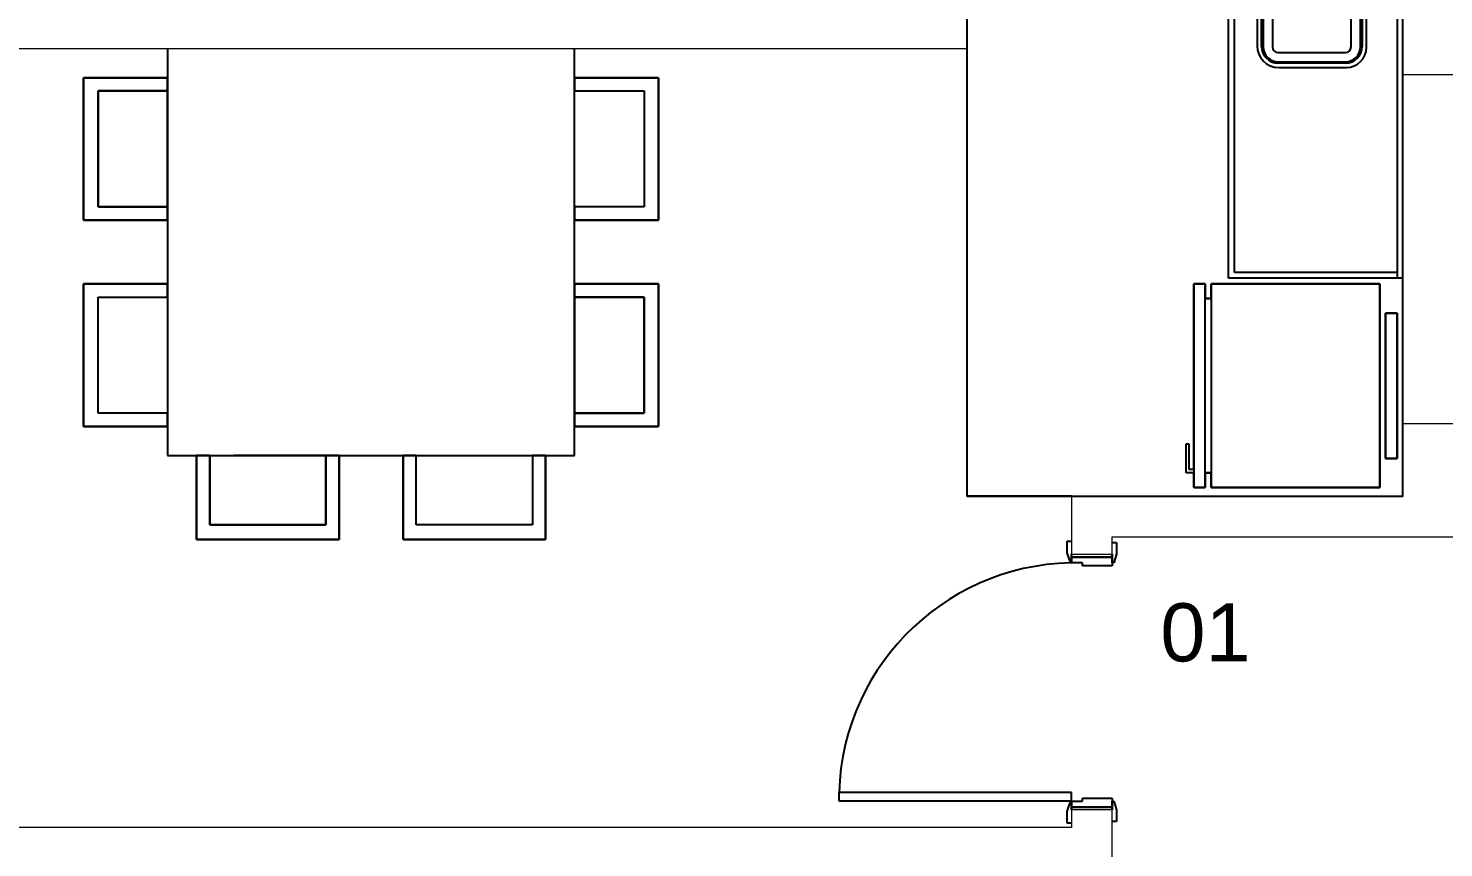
# Model space of a CAD drawing. Header units: centimetres. Extents: x -10.6 to 24.4, y 0 to 16.9.
# Drawn here: x 5.491 to 10.36, y 8.37 to 11.19 of the extents above; entities that cross this region are included whole.
import ezdxf

# ---------------------------------------------------------------- set-up
doc = ezdxf.new("R2010")
doc.units = ezdxf.units.CM
doc.layers.add('LANG-PAREDE', color=3, linetype='Continuous')
doc.styles.add('Arial_2', font='arial.ttf', dxfattribs={"height": 20})

msp = doc.modelspace()

# ---------------------------------------------------------------- linework, layer by layer
at = {"lineweight": 20}
for p, q in [((8.72, 11.12), (8.72, 14.73)), ((10.22, 14.03), (10.22, 9.58)), ((5.46, 11.12), (8.72, 11.12)), ((10.22, 11.03), (10.22, 9.83)), ((10.42, 11.03), (10.22, 11.03)), ((10.22, 9.83), (10.42, 9.83)), ((10.22, 9.58), (9.08, 9.58)), ((9.08, 9.58), (9.08, 9.38)), ((9.22, 9.44), (10.43, 9.44)), ((9.22, 9.38), (9.22, 9.44)), ((9.08, 9.38), (9.22, 9.38)), ((9.08, 8.5), (9.08, 8.44)), ((9.22, 8.5), (9.08, 8.5)), ((9.22, 8.24), (9.22, 8.5)), ((9.08, 8.44), (2.34, 8.44))]:
    msp.add_line(p, q, dxfattribs=at)
for p, q in [((9.62, 10.33), (9.62, 12.38)), ((10.2, 12.38), (10.2, 10.33)), ((9.64, 10.35), (9.64, 12.36)), ((9.7182, 11.5837), (9.7182, 11.1295)), ((9.7332, 11.1272), (9.7332, 11.5829)), ((9.7393, 11.5829), (9.7393, 11.1258)), ((9.7713, 11.5829), (9.7713, 11.1258)), ((10.0414, 11.1258), (10.0414, 11.3457)), ((10.0734, 11.1258), (10.0734, 11.3456)), ((10.0795, 11.3455), (10.0795, 11.1272)), ((10.0945, 11.1245), (10.0945, 11.3456)), ((5.97, 11.12), (5.97, 11.02)), ((7.37, 11.02), (7.37, 11.12)), ((8.72, 11.12), (8.72, 9.58)), ((9.7903, 11.1068), (10.0224, 11.1068)), ((9.7903, 11.0748), (10.0224, 11.0748)), ((10.0224, 11.07), (9.7903, 11.07)), ((9.7926, 11.055), (10.0251, 11.055)), ((5.6808, 11.02), (5.97, 11.02)), ((5.6808, 10.53), (5.6808, 11.02)), ((5.97, 11.02), (5.6808, 11.02)), ((5.6808, 11.02), (5.6808, 10.53)), ((5.97, 11.02), (5.6808, 11.02)), ((5.6808, 11.02), (5.6808, 10.53)), ((5.6808, 11.01), (5.6808, 10.53)), ((5.97, 11.02), (5.97, 10.53)), ((5.97, 10.53), (5.97, 11.02)), ((5.97, 10.975), (5.97, 11.02)), ((7.37, 11.02), (7.6592, 11.02)), ((7.37, 10.53), (7.37, 11.02)), ((7.37, 11.02), (7.6592, 11.02)), ((7.37, 10.53), (7.37, 11.02)), ((7.6592, 11.02), (7.37, 11.02)), ((7.37, 11.02), (7.37, 10.975)), ((7.6592, 11.02), (7.6592, 10.53)), ((7.6592, 11.02), (7.6592, 10.53)), ((7.6592, 10.53), (7.6592, 11.02)), ((7.6592, 11.01), (7.6592, 10.53)), ((5.7308, 10.975), (5.7308, 10.575)), ((5.97, 10.975), (5.7308, 10.975)), ((5.7308, 10.575), (5.7308, 10.975)), ((5.7308, 10.975), (5.97, 10.975)), ((7.37, 10.975), (7.6092, 10.975)), ((7.37, 10.975), (7.6092, 10.975)), ((7.6092, 10.975), (7.6092, 10.575)), ((7.6092, 10.975), (7.6092, 10.575)), ((5.7308, 10.575), (5.97, 10.575)), ((5.97, 10.575), (5.7308, 10.575)), ((5.97, 10.53), (5.97, 10.575)), ((7.6092, 10.575), (7.37, 10.575)), ((7.6092, 10.575), (7.37, 10.575)), ((7.37, 10.575), (7.37, 10.53)), ((5.97, 10.53), (5.6808, 10.53)), ((5.6808, 10.53), (5.97, 10.53)), ((5.6808, 10.53), (5.97, 10.53)), ((5.97, 10.53), (5.97, 10.31)), ((7.6592, 10.53), (7.37, 10.53)), ((7.6592, 10.53), (7.37, 10.53)), ((7.37, 10.31), (7.37, 10.53)), ((7.37, 10.53), (7.6592, 10.53)), ((10.2, 10.33), (9.62, 10.33)), ((10.2, 10.35), (9.64, 10.35)), ((10.22, 10.33), (10.2, 10.33)), ((5.6808, 9.82), (5.6808, 10.31)), ((5.6808, 10.31), (5.97, 10.31)), ((5.6808, 10.31), (5.97, 10.31)), ((5.6808, 9.82), (5.6808, 10.31)), ((5.6808, 9.83), (5.6808, 10.31)), ((5.97, 10.31), (5.6808, 10.31)), ((5.6808, 10.31), (5.6808, 9.82)), ((5.97, 10.31), (5.97, 9.82)), ((5.97, 10.31), (5.97, 9.82)), ((5.97, 10.265), (5.97, 10.31)), ((7.37, 10.31), (7.6592, 10.31)), ((7.37, 9.82), (7.37, 10.31)), ((7.37, 10.31), (7.37, 9.82)), ((7.6592, 10.31), (7.37, 10.31)), ((7.37, 10.31), (7.37, 10.265)), ((7.6592, 10.31), (7.37, 10.31)), ((7.6592, 10.31), (7.6592, 9.82)), ((7.6592, 9.82), (7.6592, 10.31)), ((7.6592, 9.83), (7.6592, 10.31)), ((7.6592, 9.82), (7.6592, 10.31)), ((9.5, 10.31), (9.54, 10.31)), ((9.5, 9.6722), (9.5, 10.31)), ((9.54, 10.31), (9.5, 10.31)), ((9.5, 10.31), (9.5, 9.61)), ((9.54, 10.31), (9.5, 10.31)), ((9.5, 10.31), (9.5, 9.61)), ((9.54, 10.31), (9.54, 10.26)), ((9.54, 9.61), (9.54, 10.31)), ((9.54, 10.26), (9.54, 10.31)), ((9.56, 10.31), (10.14, 10.31)), ((9.56, 10.26), (9.56, 10.31)), ((10.14, 10.31), (9.56, 10.31)), ((9.56, 10.31), (9.56, 9.61)), ((10.14, 10.31), (9.56, 10.31)), ((9.56, 10.31), (9.56, 10.26)), ((10.14, 10.31), (10.14, 9.61)), ((10.14, 9.61), (10.14, 10.31)), ((10.14, 9.61), (10.14, 10.31)), ((5.7308, 10.265), (5.97, 10.265)), ((5.7308, 9.865), (5.7308, 10.265)), ((5.7308, 9.865), (5.7308, 10.265)), ((5.7308, 10.265), (5.97, 10.265)), ((7.6092, 10.265), (7.37, 10.265)), ((7.37, 10.265), (7.6092, 10.265)), ((7.6092, 9.865), (7.6092, 10.265)), ((7.6092, 10.265), (7.6092, 9.865)), ((9.54, 10.26), (9.56, 10.26)), ((9.56, 10.26), (9.54, 10.26)), ((9.56, 10.26), (9.54, 10.26)), ((10.16, 10.21), (10.2, 10.21)), ((10.16, 9.71), (10.16, 10.21)), ((10.2, 10.21), (10.16, 10.21)), ((10.16, 10.21), (10.16, 9.71)), ((10.2, 10.21), (10.16, 10.21)), ((10.16, 10.21), (10.16, 9.71)), ((10.2, 10.21), (10.2, 9.71)), ((10.2, 9.71), (10.2, 10.21)), ((10.2, 9.71), (10.2, 10.21)), ((5.97, 9.865), (5.7308, 9.865)), ((5.97, 9.865), (5.7308, 9.865)), ((5.97, 9.82), (5.97, 9.865)), ((7.37, 9.865), (7.6092, 9.865)), ((7.6092, 9.865), (7.37, 9.865)), ((7.37, 9.865), (7.37, 9.82)), ((5.97, 9.82), (5.6808, 9.82)), ((5.97, 9.82), (5.6808, 9.82)), ((5.6808, 9.82), (5.97, 9.82)), ((5.97, 9.82), (5.97, 9.72)), ((7.6592, 9.82), (7.37, 9.82)), ((7.37, 9.82), (7.6592, 9.82)), ((7.37, 9.72), (7.37, 9.82)), ((7.37, 9.82), (7.6592, 9.82)), ((9.4741, 9.76), (9.4832, 9.76)), ((9.4741, 9.66), (9.4741, 9.76)), ((9.4741, 9.76), (9.4832, 9.76)), ((9.4741, 9.66), (9.4741, 9.76)), ((9.4832, 9.76), (9.4832, 9.6722)), ((9.4832, 9.76), (9.4832, 9.6722)), ((5.97, 9.72), (6.07, 9.72)), ((6.07, 9.72), (6.56, 9.72)), ((6.07, 9.4308), (6.07, 9.72)), ((6.07, 9.72), (6.07, 9.4308)), ((6.115, 9.72), (6.07, 9.72)), ((6.07, 9.72), (6.07, 9.4308)), ((6.115, 9.72), (6.115, 9.4808)), ((6.115, 9.4808), (6.115, 9.72)), ((6.56, 9.72), (6.1992, 9.72)), ((6.515, 9.4808), (6.515, 9.72)), ((6.56, 9.72), (6.515, 9.72)), ((6.515, 9.72), (6.515, 9.4808)), ((6.56, 9.72), (6.56, 9.4308)), ((6.56, 9.4308), (6.56, 9.72)), ((6.56, 9.4308), (6.56, 9.72)), ((6.56, 9.72), (6.78, 9.72)), ((6.78, 9.72), (7.27, 9.72)), ((6.78, 9.4308), (6.78, 9.72)), ((6.78, 9.72), (7.27, 9.72)), ((6.78, 9.4308), (6.78, 9.72)), ((6.78, 9.72), (6.78, 9.4308)), ((6.825, 9.72), (6.78, 9.72)), ((6.825, 9.4808), (6.825, 9.72)), ((6.825, 9.4808), (6.825, 9.72)), ((7.225, 9.72), (7.225, 9.4808)), ((7.27, 9.72), (7.225, 9.72)), ((7.225, 9.72), (7.225, 9.4808)), ((7.27, 9.72), (7.27, 9.4308)), ((7.27, 9.72), (7.27, 9.4308)), ((7.27, 9.4308), (7.27, 9.72)), ((7.27, 9.72), (7.37, 9.72)), ((10.2, 9.71), (10.16, 9.71)), ((10.16, 9.71), (10.2, 9.71)), ((10.16, 9.71), (10.2, 9.71)), ((9.5, 9.66), (9.4741, 9.66)), ((9.5, 9.66), (9.4741, 9.66)), ((9.4832, 9.6722), (9.5, 9.6722)), ((9.4832, 9.6722), (9.5, 9.6722)), ((9.5, 9.61), (9.5, 9.66)), ((9.54, 9.66), (9.54, 9.61)), ((9.56, 9.66), (9.54, 9.66)), ((9.56, 9.66), (9.54, 9.66)), ((9.54, 9.61), (9.54, 9.66)), ((9.54, 9.66), (9.56, 9.66)), ((9.56, 9.61), (9.56, 9.66)), ((9.56, 9.66), (9.56, 9.61)), ((9.54, 9.61), (9.5, 9.61)), ((9.5, 9.61), (9.54, 9.61)), ((9.5, 9.61), (9.54, 9.61)), ((10.14, 9.61), (9.56, 9.61)), ((9.56, 9.61), (10.14, 9.61)), ((9.56, 9.61), (10.14, 9.61)), ((9.08, 9.58), (8.72, 9.58)), ((6.115, 9.4808), (6.515, 9.4808)), ((6.515, 9.4808), (6.115, 9.4808)), ((7.225, 9.4808), (6.825, 9.4808)), ((7.225, 9.4808), (6.825, 9.4808)), ((6.56, 9.4308), (6.07, 9.4308)), ((6.07, 9.4308), (6.56, 9.4308)), ((6.07, 9.4308), (6.56, 9.4308)), ((6.08, 9.4308), (6.56, 9.4308)), ((7.27, 9.4308), (6.78, 9.4308)), ((7.27, 9.4308), (6.78, 9.4308)), ((7.26, 9.4308), (6.78, 9.4308)), ((6.78, 9.4308), (7.27, 9.4308)), ((9.065, 9.425), (9.08, 9.425)), ((9.065, 9.385), (9.065, 9.425)), ((9.22, 9.42), (9.235, 9.42)), ((9.235, 9.42), (9.235, 9.38)), ((9.075, 9.355), (9.065, 9.385)), ((9.08, 9.355), (9.075, 9.355)), ((9.08, 9.38), (9.08, 9.355)), ((9.08, 9.37), (9.08, 9.38)), ((9.08, 9.37), (9.22, 9.37)), ((9.08, 9.35), (9.08, 9.37)), ((9.22, 9.37), (9.08, 9.37)), ((9.118, 9.35), (9.08, 9.35)), ((9.118, 9.34), (9.118, 9.35)), ((9.22, 9.35), (9.22, 9.38)), ((9.22, 9.38), (9.22, 9.37)), ((9.22, 9.37), (9.22, 9.34)), ((9.225, 9.35), (9.22, 9.35)), ((9.235, 9.38), (9.225, 9.35)), ((9.22, 9.34), (9.118, 9.34)), ((8.28, 8.53), (8.28, 8.56)), ((9.08, 8.56), (8.28, 8.56)), ((9.08, 8.53), (8.28, 8.53)), ((9.065, 8.495), (9.075, 8.525)), ((9.075, 8.525), (9.08, 8.525)), ((9.08, 8.53), (9.08, 8.56)), ((9.08, 8.53), (9.118, 8.53)), ((9.08, 8.51), (9.08, 8.53)), ((9.08, 8.525), (9.08, 8.5)), ((9.118, 8.54), (9.22, 8.54)), ((9.118, 8.53), (9.118, 8.54)), ((9.22, 8.54), (9.22, 8.51)), ((9.22, 8.53), (9.225, 8.53)), ((9.22, 8.5), (9.22, 8.53)), ((9.225, 8.53), (9.235, 8.5)), ((9.065, 8.455), (9.065, 8.495)), ((9.22, 8.51), (9.08, 8.51)), ((9.08, 8.51), (9.22, 8.51)), ((9.08, 8.5), (9.08, 8.51)), ((9.22, 8.51), (9.22, 8.5)), ((9.235, 8.5), (9.235, 8.46)), ((9.08, 8.455), (9.065, 8.455)), ((9.235, 8.46), (9.22, 8.46))]:
    msp.add_line(p, q)
for centre, radius, start, end in [((9.7926, 11.1295), 0.0745, 180, 270), ((9.7903, 11.1272), 0.0571, 180, 270), ((9.7903, 11.1258), 0.051, 180, 270), ((9.7903, 11.1258), 0.019, 180, 270), ((9.7903, 11.1258), 0.019, 220.2324, 229.7676), ((10.0224, 11.1272), 0.0571, 270, 0), ((10.0224, 11.1258), 0.019, 270, 0), ((10.0224, 11.1258), 0.051, 270, 0), ((10.0251, 11.1245), 0.0695, 270, 0), ((10.0224, 11.1258), 0.019, 310.2324, 319.7676), ((9.0946, 8.5354), 0.815, 88.3533, 178.2691)]:
    msp.add_arc(centre, radius, start, end)
at = {"layer": 'LANG-PAREDE'}
msp.add_lwpolyline([(8.72, 9.58), (10.22, 9.58), (10.22, 13.23), (8.72, 13.23)], close=True, dxfattribs=at)

# ---------------------------------------------------------------- texts
at = {"insert": (9.3853, 9.2111), "char_height": 0.2, "width": 0.376793, "attachment_point": 1, "style": 'Arial_2'}
msp.add_mtext('01', dxfattribs=at)

doc.saveas('drawing.dxf')
